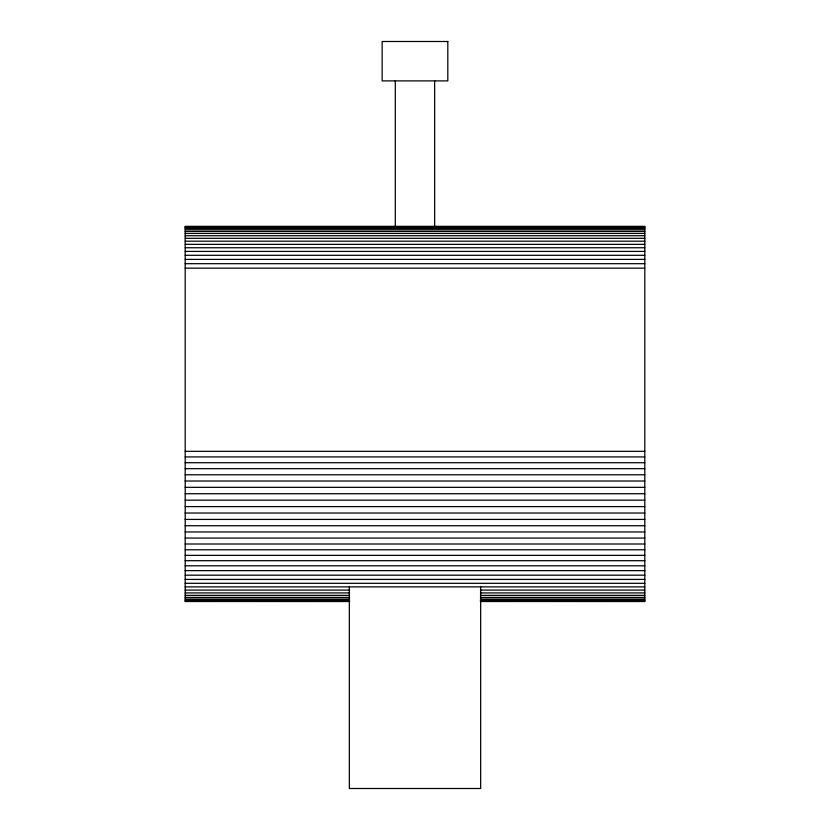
<?xml version="1.0" encoding="UTF-8"?>
<svg xmlns="http://www.w3.org/2000/svg" width="830" height="830" viewBox="0 0 830 830"><rect width="100%" height="100%" fill="white"/><g stroke="black" fill="none" stroke-linecap="round" stroke-linejoin="round"><path stroke-width="1.25" d="M185.194 226.652L644.806 226.704M185.194 227.389L644.806 227.389M185.194 228.416L644.806 228.416M185.194 229.765L644.806 229.765M185.194 231.435L644.806 231.435M185.194 233.427L644.806 233.427M185.194 235.72L644.806 235.72M185.194 238.314L644.806 238.314M185.194 241.188L644.806 241.188M185.194 244.342L644.806 244.342M185.194 247.755L644.806 247.755M185.194 251.407L644.806 251.407M185.194 255.298L644.806 255.298M185.194 259.396L644.806 259.396M185.194 263.691L644.806 263.691M185.194 268.163L644.806 268.163M185.194 451.333L644.806 451.333M185.194 456.925L644.806 456.925M185.194 462.715L644.806 462.715M185.194 468.67L644.806 468.67M185.194 474.781L644.806 474.781M185.194 481.016L644.806 481.016M185.194 487.335L644.806 487.335M185.194 493.736L644.806 493.736M185.194 500.168L644.806 500.168M185.194 506.611L644.806 506.611M185.194 513.033L644.806 513.033M185.194 519.424L644.806 519.424M185.194 525.743L644.806 525.743M185.194 531.968L644.806 531.968M185.194 538.058L644.806 538.058M185.194 544.003L644.806 544.003M185.194 549.782L644.806 549.782M185.194 555.353L644.806 555.353M185.194 560.696L644.806 560.696M185.194 565.801L644.806 565.801M185.194 570.635L644.806 570.635M185.194 575.18L644.806 575.18M185.194 579.413L644.806 579.413M185.194 583.314L644.806 583.314M185.194 586.883L644.806 586.883M185.194 590.089L349.617 590.089M480.383 590.089L644.806 590.089M185.194 592.921L349.617 592.921M480.383 592.921L644.806 592.921M185.194 595.369L349.617 595.369M480.383 595.369L644.806 595.369M185.194 597.424L349.617 597.424M480.383 597.424L644.806 597.424M185.194 599.073L349.617 599.073M480.383 599.073L644.806 599.073M185.194 600.308L349.617 600.308M480.383 600.308L644.806 600.308M185.194 601.128L349.617 601.128M480.383 601.128L644.806 601.128M349.617 601.532L185.194 601.511L185.194 226.341L644.806 226.341L644.806 601.532L480.383 601.511M480.663 586.883L480.663 788.5L349.337 788.5L349.337 586.883M434.661 80.894L434.661 226.953M395.298 80.894L395.298 226.953M447.816 41.5L382.153 41.5L382.153 80.894L447.816 80.894L447.816 41.5"/></g></svg>
